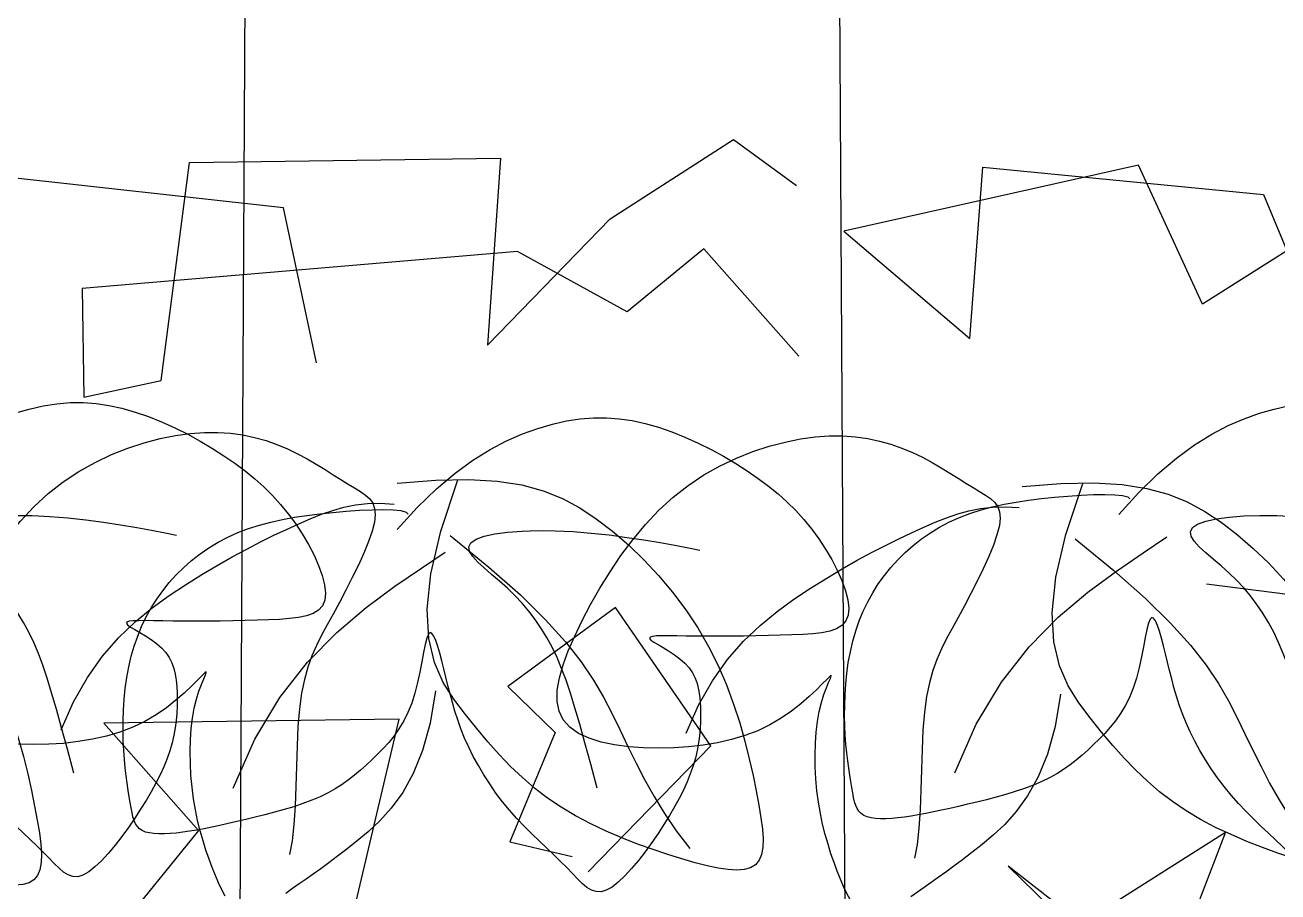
# Model space of a CAD drawing. Extents: x -1568 to -728, y -1287 to -990.
# Drawn here: x -845.08 to -843.791, y -1164.822 to -1163.93 of the extents above; entities that cross this region are included whole.
import ezdxf

# ---------------------------------------------------------------- set-up
doc = ezdxf.new("R2010")
doc.units = 0
doc.header["$LTSCALE"] = 5
doc.layers.get('0').update_dxf_attribs({"linetype": 'CONTINUOUS'})
for name, color, linetype in [('fz', 7, 'CONTINUOUS'), ('LH', 94, 'CONTINUOUS'), ('尺寸标注', 2, 'CONTINUOUS'), ('灯杆', 4, 'CONTINUOUS')]:
    doc.layers.add(name, color=color, linetype=linetype)
doc.layers.add('标注', color=4, linetype='CONTINUOUS', lineweight=15)

# ---------------------------------------------------------------- blocks, each defined once
blk = doc.blocks.new('LIM43')
at = {"color": 98}
for p, q in [((942286.8134, 2579500.7827), (942286.7487, 2579500.7356)), ((942286.9403, 2579500.701), (942286.8134, 2579500.7827)), ((942287.3732, 2579500.759), (942287.0532, 2579500.7634)), ((942287.0532, 2579500.7634), (942287.0666, 2579500.5713)), ((942287.4021, 2579500.5348), (942287.3732, 2579500.759)), ((942286.557, 2579500.7542), (942286.2685, 2579500.7261)), ((942286.331, 2579500.6134), (942286.397, 2579500.7564)), ((942286.397, 2579500.7564), (942286.7001, 2579500.6883)), ((942286.5706, 2579500.5781), (942286.557, 2579500.7542)), ((942287.2765, 2579500.7124), (942287.6612, 2579500.7551)), ((942286.1247, 2579500.7441), (942286.331, 2579500.6134)), ((942286.2685, 2579500.7261), (942286.2023, 2579500.5672)), ((942287.2424, 2579500.5529), (942287.2765, 2579500.7124)), ((942287.0666, 2579500.5713), (942286.9403, 2579500.701)), ((942286.7001, 2579500.6883), (942286.5706, 2579500.5781)), ((942286.7463, 2579500.5597), (942286.8439, 2579500.6703)), ((942286.8439, 2579500.6703), (942286.923, 2579500.6053)), ((942286.923, 2579500.6053), (942287.0359, 2579500.6677)), ((942287.0359, 2579500.6677), (942287.4835, 2579500.6296)), ((942287.4835, 2579500.6296), (942287.4819, 2579500.5177)), ((942287.4819, 2579500.5177), (942287.4021, 2579500.5348)), ((942286.3271, 2579500.3256), (942286.2148, 2579500.3112)), ((942286.8369, 2579500.1588), (942286.9349, 2579500.3013)), ((942286.9349, 2579500.3013), (942287.0458, 2579500.2199)), ((942287.0458, 2579500.2199), (942286.9971, 2579500.1726)), ((942287.1573, 2579500.1864), (942287.4613, 2579500.1822)), ((942287.233, 2579499.8656), (942287.1573, 2579500.1864)), ((942287.4613, 2579500.1822), (942287.3638, 2579500.0716)), ((942286.9971, 2579500.1726), (942287.0436, 2579500.06)), ((942286.9631, 2579500.0291), (942286.8369, 2579500.1588)), ((942286.5138, 2579499.9393), (942286.3076, 2579500.0701)), ((942286.3076, 2579500.0701), (942286.3694, 2579499.9093)), ((942287.3638, 2579500.0716), (942287.5999, 2579499.7806)), ((942287.0436, 2579500.06), (942286.9794, 2579500.0449)), ((942286.5311, 2579500.035), (942286.2878, 2579499.7985)), ((942286.3694, 2579499.9093), (942286.5311, 2579500.035))]:
    blk.add_line(p, q, dxfattribs=at)
blk = doc.blocks.new('花')
at = {"layer": 'LH', "color": 12}
for p, q in [((0.6123, 0.4652), (0.6009, 0.461)), ((0.6241, 0.4688), (0.6123, 0.4652)), ((0.6366, 0.4716), (0.6241, 0.4688)), ((0.6496, 0.4736), (0.6366, 0.4716)), ((0.6634, 0.4747), (0.6496, 0.4736)), ((0.6779, 0.4749), (0.6634, 0.4747)), ((0.6932, 0.4741), (0.6779, 0.4749)), ((0.7092, 0.4722), (0.6932, 0.4741)), ((0.7259, 0.4693), (0.7092, 0.4722)), ((0.7431, 0.4652), (0.7259, 0.4693)), ((0.7605, 0.4599), (0.7431, 0.4652)), ((0.5901, 0.4561), (0.5797, 0.4507)), ((0.6009, 0.461), (0.5901, 0.4561)), ((0.7779, 0.4533), (0.7605, 0.4599)), ((0.7953, 0.4454), (0.7779, 0.4533)), ((0.5604, 0.4387), (0.5514, 0.4325)), ((0.5698, 0.4448), (0.5604, 0.4387)), ((0.5797, 0.4507), (0.5698, 0.4448)), ((0.8123, 0.4361), (0.7953, 0.4454)), ((0.5429, 0.4263), (0.5349, 0.4203)), ((0.5514, 0.4325), (0.5429, 0.4263)), ((0.8287, 0.4253), (0.8123, 0.4361)), ((0.8445, 0.4131), (0.8287, 0.4253)), ((0.5274, 0.4146), (0.5205, 0.4095)), ((0.5349, 0.4203), (0.5274, 0.4146)), ((0.8595, 0.3996), (0.8445, 0.4131)), ((-0.5303, 0.4), (-0.5435, 0.395)), ((-0.5172, 0.4041), (-0.5303, 0.4)), ((-0.5041, 0.4071), (-0.5172, 0.4041)), ((-0.4909, 0.4092), (-0.5041, 0.4071)), ((-0.4776, 0.4103), (-0.4909, 0.4092)), ((-0.4639, 0.4103), (-0.4776, 0.4103)), ((-0.4498, 0.4093), (-0.4639, 0.4103)), ((-0.4351, 0.4072), (-0.4498, 0.4093)), ((-0.4197, 0.4041), (-0.4351, 0.4072)), ((-0.4036, 0.3998), (-0.4197, 0.4041)), ((-0.3867, 0.3941), (-0.4036, 0.3998)), ((0.3674, 0.3998), (0.3425, 0.3937)), ((0.3964, 0.4039), (0.3674, 0.3998)), ((0.4303, 0.4061), (0.3964, 0.4039)), ((0.4295, 0.3534), (0.4075, 0.4044)), ((0.47, 0.4062), (0.4303, 0.4061)), ((0.5084, 0.4007), (0.5035, 0.3966)), ((0.5141, 0.4049), (0.5084, 0.4007)), ((0.5205, 0.4095), (0.5141, 0.4049)), ((0.8738, 0.3851), (0.8595, 0.3996)), ((-0.5567, 0.3892), (-0.5698, 0.3826)), ((-0.5435, 0.395), (-0.5567, 0.3892)), ((-0.369, 0.3867), (-0.3867, 0.3941)), ((-0.3504, 0.3772), (-0.369, 0.3867)), ((0.3425, 0.3937), (0.321, 0.3859)), ((0.4891, 0.387), (0.4751, 0.385)), ((0.5023, 0.3878), (0.4891, 0.387)), ((0.4969, 0.3877), (0.4954, 0.3823)), ((0.4996, 0.3924), (0.4969, 0.3877)), ((0.5035, 0.3966), (0.4996, 0.3924)), ((0.5147, 0.3874), (0.5023, 0.3878)), ((0.5267, 0.3861), (0.5147, 0.3874)), ((-0.5828, 0.3754), (-0.5955, 0.3677)), ((-0.5698, 0.3826), (-0.5828, 0.3754)), ((-0.331, 0.3653), (-0.3504, 0.3772)), ((0.3021, 0.3764), (0.2851, 0.3652)), ((0.321, 0.3859), (0.3021, 0.3764)), ((0.4954, 0.3823), (0.4953, 0.3759)), ((0.4953, 0.3759), (0.4968, 0.3682)), ((0.5385, 0.3838), (0.5267, 0.3861)), ((0.5503, 0.3808), (0.5385, 0.3838)), ((0.5622, 0.3771), (0.5503, 0.3808)), ((0.5745, 0.373), (0.5622, 0.3771)), ((0.8872, 0.3699), (0.8738, 0.3851)), ((-0.5955, 0.3677), (-0.6078, 0.3596)), ((-0.3106, 0.3508), (-0.331, 0.3653)), ((0.2851, 0.3652), (0.2691, 0.3526)), ((0.4968, 0.3682), (0.5, 0.3591)), ((0.5875, 0.3683), (0.5745, 0.373)), ((0.601, 0.3633), (0.5875, 0.3683)), ((0.6152, 0.3577), (0.601, 0.3633)), ((0.8998, 0.3542), (0.8872, 0.3699)), ((-0.6196, 0.3512), (-0.6308, 0.3427)), ((-0.6078, 0.3596), (-0.6196, 0.3512)), ((-0.2893, 0.3332), (-0.3106, 0.3508)), ((0.2691, 0.3526), (0.2535, 0.3385)), ((0.4201, 0.348), (0.3832, 0.3123)), ((0.4433, 0.3104), (0.4295, 0.3534)), ((0.5, 0.3591), (0.5045, 0.3487)), ((0.5045, 0.3487), (0.5103, 0.3374)), ((0.63, 0.3515), (0.6152, 0.3577)), ((0.6454, 0.3448), (0.63, 0.3515)), ((0.9116, 0.3382), (0.8998, 0.3542)), ((-0.6308, 0.3427), (-0.6414, 0.334)), ((-0.2299, 0.3354), (-0.2428, 0.3349)), ((-0.2163, 0.3356), (-0.2299, 0.3354)), ((-0.2025, 0.3355), (-0.2163, 0.3356)), ((-0.1889, 0.3352), (-0.2025, 0.3355)), ((-0.1756, 0.3347), (-0.1889, 0.3352)), ((0.2535, 0.3385), (0.2384, 0.3231)), ((0.5103, 0.3374), (0.5169, 0.3254)), ((0.6615, 0.3373), (0.6454, 0.3448)), ((0.6782, 0.3292), (0.6615, 0.3373)), ((0.9225, 0.3222), (0.9116, 0.3382)), ((-0.6512, 0.3253), (-0.6605, 0.3163)), ((-0.6414, 0.334), (-0.6512, 0.3253)), ((-0.267, 0.3124), (-0.2893, 0.3332)), ((-0.2776, 0.3296), (-0.2796, 0.3273)), ((-0.2724, 0.3315), (-0.2776, 0.3296)), ((-0.2646, 0.333), (-0.2724, 0.3315)), ((-0.2545, 0.3341), (-0.2646, 0.333)), ((-0.2428, 0.3349), (-0.2545, 0.3341)), ((-0.1627, 0.3338), (-0.1756, 0.3347)), ((-0.1502, 0.3326), (-0.1627, 0.3338)), ((-0.1379, 0.3309), (-0.1502, 0.3326)), ((-0.1261, 0.3288), (-0.1379, 0.3309)), ((-0.1145, 0.3262), (-0.1261, 0.3288)), ((-0.1034, 0.323), (-0.1145, 0.3262)), ((-0.0926, 0.3192), (-0.1034, 0.323)), ((0.2384, 0.3231), (0.2238, 0.3066)), ((0.5169, 0.3254), (0.5242, 0.3132)), ((0.6956, 0.3202), (0.6782, 0.3292)), ((0.9325, 0.3065), (0.9225, 0.3222)), ((-0.6605, 0.3163), (-0.6691, 0.3072)), ((-0.0822, 0.3148), (-0.0926, 0.3192)), ((-0.0723, 0.3098), (-0.0822, 0.3148)), ((-0.0627, 0.3043), (-0.0723, 0.3098)), ((0.3832, 0.3123), (0.3533, 0.281)), ((0.45, 0.2744), (0.4433, 0.3104)), ((0.5242, 0.3132), (0.5318, 0.3009)), ((0.7136, 0.3104), (0.6956, 0.3202)), ((0.732, 0.2992), (0.7136, 0.3104)), ((-0.6772, 0.2977), (-0.6847, 0.2879)), ((-0.6691, 0.3072), (-0.6772, 0.2977)), ((-0.4289, 0.2977), (-0.447, 0.2954)), ((-0.4114, 0.2993), (-0.4289, 0.2977)), ((-0.3949, 0.3002), (-0.4114, 0.2993)), ((-0.3799, 0.3003), (-0.3949, 0.3002)), ((-0.3666, 0.2996), (-0.3799, 0.3003)), ((-0.3555, 0.2981), (-0.3666, 0.2996)), ((-0.3469, 0.2958), (-0.3555, 0.2981)), ((-0.0535, 0.2983), (-0.0627, 0.3043)), ((-0.0448, 0.2918), (-0.0535, 0.2983)), ((0.2238, 0.3066), (0.21, 0.2891)), ((0.5318, 0.3009), (0.5395, 0.2889)), ((0.7506, 0.2864), (0.732, 0.2992)), ((0.9415, 0.2913), (0.9325, 0.3065)), ((-0.6847, 0.2879), (-0.6917, 0.2777)), ((-0.5016, 0.2848), (-0.5189, 0.2807)), ((-0.4836, 0.2888), (-0.5016, 0.2848)), ((-0.4653, 0.2923), (-0.4836, 0.2888)), ((-0.447, 0.2954), (-0.4653, 0.2923)), ((-0.3413, 0.2926), (-0.3469, 0.2958)), ((-0.342, 0.2784), (-0.3393, 0.2838)), ((-0.3389, 0.2886), (-0.3413, 0.2926)), ((-0.3393, 0.2838), (-0.3389, 0.2886)), ((-0.2887, 0.2709), (-0.3142, 0.2852)), ((-0.0365, 0.2849), (-0.0448, 0.2918)), ((-0.0287, 0.2775), (-0.0365, 0.2849)), ((0.21, 0.2891), (0.1971, 0.2707)), ((0.5395, 0.2889), (0.547, 0.2775)), ((0.7689, 0.2715), (0.7506, 0.2864)), ((0.9494, 0.2767), (0.9415, 0.2913)), ((-0.6917, 0.2777), (-0.6983, 0.267)), ((-0.5503, 0.2725), (-0.5639, 0.2687)), ((-0.5352, 0.2765), (-0.5503, 0.2725)), ((-0.5189, 0.2807), (-0.5352, 0.2765)), ((-0.3528, 0.2656), (-0.3467, 0.2722)), ((-0.3467, 0.2722), (-0.342, 0.2784)), ((-0.2597, 0.2546), (-0.2887, 0.2709)), ((-0.0214, 0.2698), (-0.0287, 0.2775)), ((0.1971, 0.2707), (0.1851, 0.2516)), ((0.3533, 0.281), (0.3296, 0.2535)), ((0.4509, 0.2443), (0.45, 0.2744)), ((0.547, 0.2775), (0.554, 0.2669)), ((0.7869, 0.254), (0.7689, 0.2715)), ((0.9559, 0.2627), (0.9494, 0.2767)), ((-0.6983, 0.267), (-0.7044, 0.2558)), ((-0.5639, 0.2687), (-0.5755, 0.2654)), ((-0.3674, 0.2508), (-0.3598, 0.2584)), ((-0.3598, 0.2584), (-0.3528, 0.2656)), ((-0.0145, 0.2617), (-0.0214, 0.2698)), ((-0.0081, 0.2531), (-0.0145, 0.2617)), ((0.554, 0.2669), (0.5606, 0.2568)), ((0.9608, 0.2496), (0.9559, 0.2627)), ((-0.7044, 0.2558), (-0.7098, 0.2444)), ((-0.3749, 0.2429), (-0.3674, 0.2508)), ((-0.2285, 0.2353), (-0.2597, 0.2546)), ((-0.0021, 0.2443), (-0.0081, 0.2531)), ((0.1851, 0.2516), (0.1743, 0.232)), ((0.3296, 0.2535), (0.311, 0.2291)), ((0.5606, 0.2568), (0.5668, 0.2468)), ((0.5668, 0.2468), (0.5724, 0.2364)), ((0.8042, 0.2335), (0.7869, 0.254)), ((0.964, 0.2372), (0.9608, 0.2496)), ((-0.7146, 0.2331), (-0.7184, 0.222)), ((-0.7098, 0.2444), (-0.7146, 0.2331)), ((-0.3887, 0.2263), (-0.382, 0.2348)), ((-0.382, 0.2348), (-0.3749, 0.2429)), ((-0.1961, 0.2122), (-0.2285, 0.2353)), ((0.0033, 0.235), (-0.0021, 0.2443)), ((0.0082, 0.2254), (0.0033, 0.235)), ((0.1743, 0.232), (0.1648, 0.2119)), ((0.4471, 0.2192), (0.4509, 0.2443)), ((0.5724, 0.2364), (0.5775, 0.2253)), ((0.8205, 0.2097), (0.8042, 0.2335)), ((0.9651, 0.2258), (0.964, 0.2372)), ((-0.7184, 0.222), (-0.7212, 0.2114)), ((-0.395, 0.2175), (-0.3887, 0.2263)), ((0.0127, 0.2155), (0.0082, 0.2254)), ((0.311, 0.2291), (0.2967, 0.2074)), ((0.4399, 0.198), (0.4471, 0.2192)), ((0.5775, 0.2253), (0.582, 0.2129)), ((0.682, 0.2284), (0.682, 0.2291)), ((0.682, 0.2291), (0.6836, 0.2281)), ((0.6831, 0.2259), (0.682, 0.2284)), ((0.6852, 0.222), (0.6831, 0.2259)), ((0.6836, 0.2281), (0.6869, 0.2253)), ((0.688, 0.2166), (0.6852, 0.222)), ((0.6869, 0.2253), (0.6919, 0.221)), ((0.6919, 0.221), (0.6984, 0.2155)), ((0.964, 0.2155), (0.9651, 0.2258)), ((-0.7212, 0.2114), (-0.7228, 0.2017)), ((-0.4061, 0.1988), (-0.4008, 0.2084)), ((-0.4008, 0.2084), (-0.395, 0.2175)), ((-0.1637, 0.1842), (-0.1961, 0.2122)), ((0.0166, 0.2052), (0.0127, 0.2155)), ((0.1648, 0.2119), (0.1566, 0.1916)), ((0.2967, 0.2074), (0.2857, 0.1875)), ((0.582, 0.2129), (0.5861, 0.1991)), ((0.6911, 0.2099), (0.688, 0.2166)), ((0.6944, 0.202), (0.6911, 0.2099)), ((0.6984, 0.2155), (0.7063, 0.2092)), ((0.7063, 0.2092), (0.7154, 0.2025)), ((0.8356, 0.182), (0.8205, 0.2097)), ((0.9605, 0.2062), (0.964, 0.2155)), ((-0.7228, 0.2017), (-0.723, 0.1931)), ((-0.4111, 0.1888), (-0.4061, 0.1988)), ((-0.2986, 0.1891), (-0.297, 0.1952)), ((-0.297, 0.1952), (-0.2954, 0.2)), ((-0.2954, 0.2), (-0.2937, 0.203)), ((-0.2937, 0.203), (-0.2919, 0.2039)), ((-0.2919, 0.2039), (-0.29, 0.2024)), ((-0.29, 0.2024), (-0.288, 0.1984)), ((-0.288, 0.1984), (-0.2858, 0.1921)), ((0.02, 0.1945), (0.0166, 0.2052)), ((0.023, 0.1837), (0.02, 0.1945)), ((0.4305, 0.1797), (0.4399, 0.198)), ((0.5861, 0.1991), (0.5896, 0.1832)), ((0.6974, 0.1929), (0.6944, 0.202)), ((0.7154, 0.2025), (0.7257, 0.1957)), ((0.7257, 0.1957), (0.737, 0.1893)), ((0.9459, 0.1911), (0.9544, 0.1981)), ((0.9544, 0.1981), (0.9605, 0.2062)), ((-0.723, 0.1931), (-0.7218, 0.1859)), ((-0.7218, 0.1859), (-0.7189, 0.1803)), ((-0.5362, 0.1803), (-0.5291, 0.1808)), ((-0.5291, 0.1808), (-0.5235, 0.1811)), ((-0.5235, 0.1811), (-0.5194, 0.181)), ((-0.5194, 0.181), (-0.517, 0.1804)), ((-0.4157, 0.1784), (-0.4111, 0.1888)), ((-0.3015, 0.1739), (-0.3001, 0.1819)), ((-0.3001, 0.1819), (-0.2986, 0.1891)), ((-0.2858, 0.1921), (-0.2835, 0.184)), ((-0.2835, 0.184), (-0.2809, 0.1747)), ((-0.1322, 0.1503), (-0.1637, 0.1842)), ((0.0254, 0.1727), (0.023, 0.1837)), ((0.1566, 0.1916), (0.1498, 0.1712)), ((0.2857, 0.1875), (0.277, 0.169)), ((0.4485, 0.19), (0.4569, 0.1573)), ((0.5896, 0.1832), (0.5926, 0.1651)), ((0.7001, 0.1829), (0.6974, 0.1929)), ((0.7023, 0.1721), (0.7001, 0.1829)), ((0.737, 0.1893), (0.7492, 0.1834)), ((0.7492, 0.1834), (0.762, 0.1786)), ((0.9234, 0.1803), (0.9355, 0.1852)), ((0.9355, 0.1852), (0.9459, 0.1911)), ((-0.7189, 0.1803), (-0.7145, 0.1761)), ((-0.7145, 0.1761), (-0.7087, 0.1731)), ((-0.7087, 0.1731), (-0.7016, 0.1713)), ((-0.7016, 0.1713), (-0.6933, 0.1703)), ((-0.6933, 0.1703), (-0.6839, 0.17)), ((-0.6839, 0.17), (-0.6736, 0.1701)), ((-0.6736, 0.1701), (-0.6625, 0.1706)), ((-0.6625, 0.1706), (-0.6506, 0.1712)), ((-0.6506, 0.1712), (-0.6383, 0.1719)), ((-0.6383, 0.1719), (-0.6256, 0.1727)), ((-0.6256, 0.1727), (-0.6128, 0.1735)), ((-0.6128, 0.1735), (-0.6001, 0.1744)), ((-0.6001, 0.1744), (-0.5877, 0.1754)), ((-0.5877, 0.1754), (-0.5757, 0.1764)), ((-0.5757, 0.1764), (-0.5644, 0.1774)), ((-0.5644, 0.1774), (-0.5539, 0.1785)), ((-0.5539, 0.1785), (-0.5445, 0.1794)), ((-0.5445, 0.1794), (-0.5362, 0.1803)), ((-0.5294, 0.1686), (-0.5348, 0.1647)), ((-0.5245, 0.1721), (-0.5294, 0.1686)), ((-0.5204, 0.175), (-0.5245, 0.1721)), ((-0.5176, 0.1774), (-0.5204, 0.175)), ((-0.5164, 0.1792), (-0.5176, 0.1774)), ((-0.517, 0.1804), (-0.5164, 0.1792)), ((-0.4198, 0.1674), (-0.4157, 0.1784)), ((-0.3029, 0.1655), (-0.3015, 0.1739)), ((-0.2809, 0.1747), (-0.278, 0.1644)), ((0.0275, 0.1617), (0.0254, 0.1727)), ((0.1498, 0.1712), (0.1441, 0.1509)), ((0.277, 0.169), (0.2696, 0.1513)), ((0.42, 0.1633), (0.4305, 0.1797)), ((0.704, 0.1607), (0.7023, 0.1721)), ((0.762, 0.1786), (0.7756, 0.1747)), ((0.7756, 0.1747), (0.7896, 0.1717)), ((0.7896, 0.1717), (0.8042, 0.1696)), ((0.8042, 0.1696), (0.8191, 0.1684)), ((0.8191, 0.1684), (0.8343, 0.1679)), ((0.8343, 0.1679), (0.8496, 0.1682)), ((0.8496, 0.1682), (0.8651, 0.1692)), ((0.8651, 0.1692), (0.8805, 0.1708)), ((0.8805, 0.1708), (0.8956, 0.1732)), ((0.8956, 0.1732), (0.91, 0.1763)), ((0.91, 0.1763), (0.9234, 0.1803)), ((-0.5457, 0.1558), (-0.5504, 0.1509)), ((-0.5404, 0.1604), (-0.5457, 0.1558)), ((-0.5348, 0.1647), (-0.5404, 0.1604)), ((-0.4272, 0.1434), (-0.4236, 0.1558)), ((-0.4236, 0.1558), (-0.4198, 0.1674)), ((-0.3056, 0.1482), (-0.3042, 0.1569)), ((-0.3042, 0.1569), (-0.3029, 0.1655)), ((-0.278, 0.1644), (-0.2747, 0.1537)), ((0.0291, 0.1507), (0.0275, 0.1617)), ((0.4096, 0.1478), (0.42, 0.1633)), ((0.4569, 0.1573), (0.4671, 0.1299)), ((0.5926, 0.1651), (0.5952, 0.1453)), ((0.7053, 0.1487), (0.704, 0.1607)), ((-0.5543, 0.1457), (-0.5573, 0.1403)), ((-0.5504, 0.1509), (-0.5543, 0.1457)), ((-0.4305, 0.1297), (-0.4272, 0.1434)), ((-0.3071, 0.1393), (-0.3056, 0.1482)), ((-0.2747, 0.1537), (-0.2711, 0.1431)), ((-0.2711, 0.1431), (-0.2669, 0.1331)), ((-0.1029, 0.1097), (-0.1322, 0.1503)), ((0.0304, 0.1399), (0.0291, 0.1507)), ((0.1441, 0.1509), (0.1395, 0.1311)), ((0.2696, 0.1513), (0.2628, 0.1338)), ((0.3992, 0.1331), (0.4096, 0.1478)), ((0.5952, 0.1453), (0.5976, 0.1247)), ((0.7061, 0.1365), (0.7053, 0.1487)), ((-0.5595, 0.1347), (-0.5611, 0.1289)), ((-0.5573, 0.1403), (-0.5595, 0.1347)), ((-0.4339, 0.1144), (-0.4305, 0.1297)), ((-0.3105, 0.1212), (-0.3087, 0.1303)), ((-0.3087, 0.1303), (-0.3071, 0.1393)), ((-0.2669, 0.1331), (-0.2623, 0.1239)), ((0.0313, 0.1293), (0.0304, 0.1399)), ((0.0319, 0.1191), (0.0313, 0.1293)), ((0.1395, 0.1311), (0.1357, 0.1118)), ((0.2628, 0.1338), (0.2561, 0.1163)), ((0.3887, 0.1192), (0.3992, 0.1331)), ((0.4671, 0.1299), (0.4785, 0.1072)), ((0.7065, 0.1242), (0.7061, 0.1365)), ((-0.5626, 0.1166), (-0.5627, 0.1101)), ((-0.5621, 0.1228), (-0.5626, 0.1166)), ((-0.5611, 0.1289), (-0.5621, 0.1228)), ((-0.3127, 0.112), (-0.3105, 0.1212)), ((-0.2623, 0.1239), (-0.2572, 0.1156)), ((0.0323, 0.1094), (0.0319, 0.1191)), ((0.2561, 0.1163), (0.2492, 0.0987)), ((0.378, 0.106), (0.3887, 0.1192)), ((0.5976, 0.1247), (0.5999, 0.1039)), ((0.7064, 0.112), (0.7065, 0.1242)), ((-0.5627, 0.1101), (-0.5625, 0.1035)), ((-0.5625, 0.1035), (-0.5621, 0.0967)), ((-0.4374, 0.0971), (-0.4339, 0.1144)), ((-0.3152, 0.1025), (-0.3127, 0.112)), ((-0.2572, 0.1156), (-0.2517, 0.108)), ((-0.2517, 0.108), (-0.246, 0.1012)), ((-0.0767, 0.0613), (-0.1029, 0.1097)), ((0.0324, 0.1001), (0.0323, 0.1094)), ((0.1357, 0.1118), (0.1327, 0.0934)), ((0.3669, 0.0935), (0.378, 0.106)), ((0.4785, 0.1072), (0.4909, 0.0886)), ((0.5999, 0.1039), (0.6024, 0.0837)), ((0.7059, 0.1), (0.7064, 0.112)), ((-0.5621, 0.0967), (-0.5614, 0.0897)), ((-0.4411, 0.0775), (-0.4374, 0.0971)), ((-0.3216, 0.0832), (-0.3181, 0.0929)), ((-0.3181, 0.0929), (-0.3152, 0.1025)), ((-0.246, 0.1012), (-0.24, 0.0949)), ((-0.24, 0.0949), (-0.2338, 0.0891)), ((0.032, 0.083), (0.0322, 0.0913)), ((0.0322, 0.0913), (0.0324, 0.1001)), ((0.1327, 0.0934), (0.1303, 0.076)), ((0.2492, 0.0987), (0.2418, 0.081)), ((0.3553, 0.0816), (0.3669, 0.0935)), ((0.7049, 0.0884), (0.7059, 0.1)), ((-0.5614, 0.0897), (-0.5605, 0.0825)), ((-0.5605, 0.0825), (-0.5592, 0.0752)), ((-0.4452, 0.0553), (-0.4411, 0.0775)), ((-0.3255, 0.0733), (-0.3216, 0.0832)), ((-0.2338, 0.0891), (-0.2276, 0.0837)), ((-0.2276, 0.0837), (-0.2213, 0.0785)), ((-0.2213, 0.0785), (-0.215, 0.0735)), ((0.0316, 0.0753), (0.032, 0.083)), ((0.2418, 0.081), (0.2336, 0.063)), ((0.343, 0.0704), (0.3553, 0.0816)), ((0.4909, 0.0886), (0.5039, 0.0735)), ((0.6024, 0.0837), (0.6051, 0.0649)), ((0.7035, 0.0772), (0.7049, 0.0884)), ((-0.5592, 0.0752), (-0.5576, 0.0678)), ((-0.5576, 0.0678), (-0.5555, 0.0603)), ((-0.3299, 0.0634), (-0.3255, 0.0733)), ((-0.215, 0.0735), (-0.2087, 0.0688)), ((-0.2087, 0.0688), (-0.2022, 0.0642)), ((0.0306, 0.0614), (0.0311, 0.068)), ((0.0311, 0.068), (0.0316, 0.0753)), ((0.1303, 0.076), (0.1284, 0.0599)), ((0.3298, 0.0598), (0.343, 0.0704)), ((0.5039, 0.0735), (0.5169, 0.0613)), ((0.6051, 0.0649), (0.6083, 0.0483)), ((0.6997, 0.0561), (0.7018, 0.0664)), ((0.7018, 0.0664), (0.7035, 0.0772)), ((-0.5555, 0.0603), (-0.553, 0.0526)), ((-0.553, 0.0526), (-0.55, 0.0448)), ((-0.4497, 0.0301), (-0.4452, 0.0553)), ((-0.34, 0.0436), (-0.3347, 0.0534)), ((-0.3347, 0.0534), (-0.3299, 0.0634)), ((-0.2022, 0.0642), (-0.1956, 0.0598)), ((-0.1956, 0.0598), (-0.1886, 0.0557)), ((-0.1886, 0.0557), (-0.1813, 0.0518)), ((-0.1813, 0.0518), (-0.1735, 0.0483)), ((0.0296, 0.0498), (0.0301, 0.0553)), ((0.0301, 0.0553), (0.0306, 0.0614)), ((0.1284, 0.0599), (0.1269, 0.0452)), ((0.2336, 0.063), (0.2243, 0.0446)), ((0.3157, 0.0498), (0.3298, 0.0598)), ((0.5169, 0.0613), (0.5297, 0.0512)), ((0.6975, 0.0462), (0.6997, 0.0561)), ((-0.55, 0.0448), (-0.5465, 0.0369)), ((-0.3456, 0.0338), (-0.34, 0.0436)), ((-0.1735, 0.0483), (-0.1652, 0.045)), ((-0.1652, 0.045), (-0.1563, 0.0421)), ((-0.1563, 0.0421), (-0.1469, 0.0394)), ((-0.1469, 0.0394), (-0.1371, 0.0371)), ((0.0276, 0.0365), (0.0285, 0.0404)), ((0.0285, 0.0404), (0.0291, 0.0448)), ((0.0291, 0.0448), (0.0296, 0.0498)), ((0.1269, 0.0452), (0.1258, 0.032)), ((0.2243, 0.0446), (0.2137, 0.0259)), ((0.2856, 0.0315), (0.3009, 0.0403)), ((0.3009, 0.0403), (0.3157, 0.0498)), ((0.5297, 0.0512), (0.5418, 0.0427)), ((0.5418, 0.0427), (0.553, 0.0353)), ((0.6083, 0.0483), (0.6121, 0.0346)), ((0.6951, 0.0368), (0.6975, 0.0462)), ((-0.5465, 0.0369), (-0.5425, 0.0289)), ((-0.5425, 0.0289), (-0.538, 0.0208)), ((-0.3517, 0.0243), (-0.3456, 0.0338)), ((-0.1371, 0.0371), (-0.1271, 0.0349)), ((-0.1271, 0.0349), (-0.1169, 0.033)), ((-0.1169, 0.033), (-0.1068, 0.0312)), ((-0.1068, 0.0312), (-0.0968, 0.0296)), ((-0.0968, 0.0296), (-0.087, 0.0281)), ((-0.087, 0.0281), (-0.0776, 0.0267)), ((-0.0776, 0.0267), (-0.0685, 0.0254)), ((0.0201, 0.0256), (0.0228, 0.0277)), ((0.0228, 0.0277), (0.0248, 0.0302)), ((0.0248, 0.0302), (0.0264, 0.0331)), ((0.0264, 0.0331), (0.0276, 0.0365)), ((0.1258, 0.032), (0.1253, 0.0203)), ((0.2137, 0.0259), (0.2013, 0.0065)), ((0.2701, 0.0232), (0.2856, 0.0315)), ((0.553, 0.0353), (0.5633, 0.0287)), ((0.5633, 0.0287), (0.5727, 0.0228)), ((0.6899, 0.0194), (0.6925, 0.0279)), ((0.6925, 0.0279), (0.6951, 0.0368)), ((-0.538, 0.0208), (-0.533, 0.0126)), ((-0.3649, 0.0059), (-0.3581, 0.015)), ((-0.3581, 0.015), (-0.3517, 0.0243)), ((-0.0685, 0.0254), (-0.0598, 0.0242)), ((-0.0598, 0.0242), (-0.0514, 0.0232)), ((-0.0514, 0.0232), (-0.0434, 0.0222)), ((-0.0434, 0.0222), (-0.0357, 0.0214)), ((-0.0357, 0.0214), (-0.0283, 0.0208)), ((-0.0283, 0.0208), (-0.0213, 0.0204)), ((-0.0213, 0.0204), (-0.0145, 0.0201)), ((-0.0145, 0.0201), (-0.0082, 0.0201)), ((-0.0082, 0.0201), (-0.0022, 0.0202)), ((-0.0022, 0.0202), (0.0033, 0.0207)), ((0.0033, 0.0207), (0.0084, 0.0214)), ((0.0084, 0.0214), (0.0129, 0.0225)), ((0.0129, 0.0225), (0.0168, 0.0238)), ((0.0168, 0.0238), (0.0201, 0.0256)), ((0.1253, 0.0203), (0.1255, 0.0101)), ((0.2392, 0.0086), (0.2545, 0.0156)), ((0.2545, 0.0156), (0.2701, 0.0232)), ((0.5727, 0.0228), (0.5814, 0.0174)), ((0.5814, 0.0174), (0.5896, 0.0126)), ((0.6873, 0.0115), (0.6899, 0.0194)), ((-0.533, 0.0126), (-0.5275, 0.0043)), ((-0.5275, 0.0043), (-0.5215, -0.0042)), ((-0.3719, -0.0028), (-0.3649, 0.0059)), ((0.1255, 0.0101), (0.1265, 0.0014)), ((0.1265, 0.0014), (0.1284, -0.0058)), ((0.2103, -0.0035), (0.2244, 0.0022)), ((0.2244, 0.0022), (0.2392, 0.0086)), ((0.5896, 0.0126), (0.5974, 0.008)), ((0.5974, 0.008), (0.6048, 0.0037)), ((0.6048, 0.0037), (0.6121, -0.0006)), ((0.6817, -0.0025), (0.6845, 0.0041)), ((0.6845, 0.0041), (0.6873, 0.0115)), ((-0.5215, -0.0042), (-0.5151, -0.0128)), ((-0.5151, -0.0128), (-0.5083, -0.0215)), ((-0.386, -0.0193), (-0.379, -0.0112)), ((-0.379, -0.0112), (-0.3719, -0.0028)), ((0.1284, -0.0058), (0.1313, -0.0115)), ((0.1313, -0.0115), (0.1354, -0.0157)), ((0.1739, -0.016), (0.185, -0.0127)), ((0.185, -0.0127), (0.1971, -0.0085)), ((0.1971, -0.0085), (0.2103, -0.0035)), ((0.6121, -0.0006), (0.6193, -0.0049)), ((-0.5083, -0.0215), (-0.501, -0.0304)), ((-0.393, -0.0271), (-0.386, -0.0193)), ((0.1354, -0.0157), (0.1407, -0.0184)), ((0.1407, -0.0184), (0.1473, -0.0196)), ((0.1473, -0.0196), (0.155, -0.0196)), ((0.155, -0.0196), (0.1639, -0.0183)), ((0.1639, -0.0183), (0.1739, -0.016)), ((-0.501, -0.0304), (-0.4935, -0.0391)), ((-0.406, -0.0418), (-0.3997, -0.0346)), ((-0.3997, -0.0346), (-0.393, -0.0271)), ((-0.4935, -0.0391), (-0.4858, -0.0475)), ((-0.4858, -0.0475), (-0.4782, -0.0552)), ((-0.4171, -0.0551), (-0.4119, -0.0486)), ((-0.4119, -0.0486), (-0.406, -0.0418)), ((-0.4782, -0.0552), (-0.4707, -0.0622)), ((-0.4707, -0.0622), (-0.4634, -0.068)), ((-0.4264, -0.0663), (-0.4219, -0.061)), ((-0.4219, -0.061), (-0.4171, -0.0551)), ((-0.4634, -0.068), (-0.4567, -0.0725)), ((-0.4567, -0.0725), (-0.4504, -0.0754)), ((-0.4504, -0.0754), (-0.4449, -0.0765)), ((-0.4449, -0.0765), (-0.4398, -0.0759)), ((-0.4398, -0.0759), (-0.4352, -0.0739)), ((-0.4352, -0.0739), (-0.4308, -0.0707)), ((-0.4308, -0.0707), (-0.4264, -0.0663))]:
    blk.add_line(p, q, dxfattribs=at)
blk = doc.blocks.new('双头路灯')
at = {"layer": '灯杆'}
for p, q in [((-0.3139, 0), (-0.1519, 28.9096)), ((0.1519, 28.9096), (0.3139, 0))]:
    blk.add_line(p, q, dxfattribs=at)

msp = doc.modelspace()

# ---------------------------------------------------------------- block references
at = {"layer": 'fz', "xscale": -1}
msp.add_blockref('LIM43', (941442.46247, -2580664.83032), dxfattribs=at)
at = {"layer": '尺寸标注', "xscale": -1, "rotation": 4.769924570515016}
for p in [(-845.47532, -1164.76686), (-844.19479, -1164.76686), (-843.55193, -1164.77046), (-844.93703, -1164.78243)]:
    msp.add_blockref('花', p, dxfattribs=at)
at = {"layer": '标注'}
msp.add_blockref('双头路灯', (-844.54769, -1165.37), dxfattribs=at)

doc.saveas('drawing.dxf')
